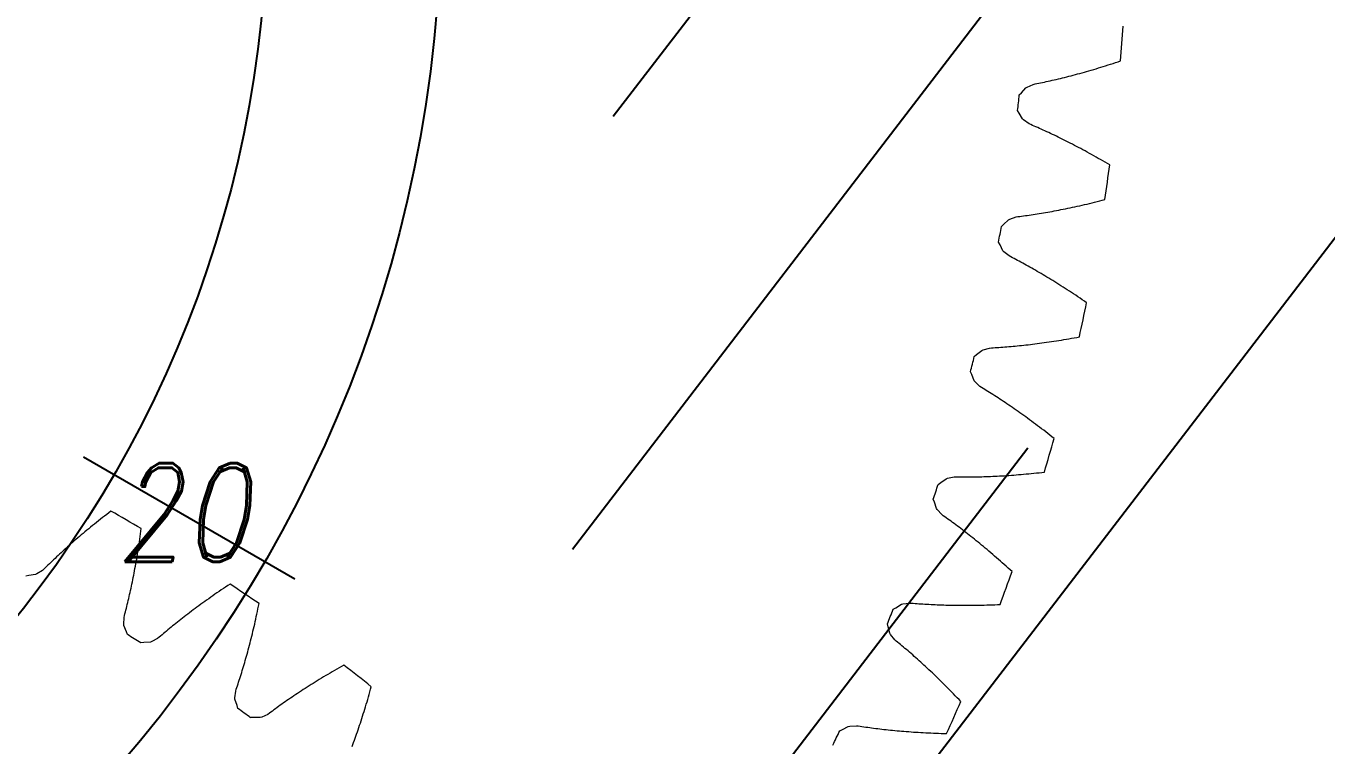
# Model space of a CAD drawing. Header units: millimetres. Extents: x 278858 to 279223, y 218711 to 219074.
# Drawn here: x 279003.97 to 279033.85, y 218955.49 to 218972.02 of the extents above; entities that cross this region are included whole.
import ezdxf

# ---------------------------------------------------------------- set-up
doc = ezdxf.new("R2010")
doc.units = ezdxf.units.MM
doc.header["$LTSCALE"] = 2
for name, color, linetype, lineweight in [('AM_4', 3, 'Continuous', 25), ('AM_8', 1, 'Continuous', 25), ('AM_9', 251, 'Continuous', 15), ('Visibile (ANSI)', 7, 'Continuous', 50)]:
    doc.layers.add(name, color=color, linetype=linetype, lineweight=lineweight)
doc.styles.add('ROMAND', font='romand')

msp = doc.modelspace()

# ---------------------------------------------------------------- linework, layer by layer
for radius in [30.237, 26.237]:
    msp.add_circle((278983.271, 218974.828), radius)
at = {"layer": 'AM_4'}
for p, q in [((279033.296, 218990.58), (279017.468, 218969.939)), ((279032.356, 218980.628), (279016.528, 218959.986)), ((279036.392, 218970.198), (279020.563, 218949.556)), ((279026.995, 218962.31), (279011.167, 218941.669))]:
    msp.add_line(p, q, dxfattribs=at)
at = {"layer": 'AM_8'}
msp.add_line((279005.293, 218962.114), (279010.149, 218959.311), dxfattribs=at)
at = {"layer": 'AM_9'}
for p, q in [((279028.841, 218971.124), (279028.898, 218971.142)), ((279028.898, 218971.142), (279028.955, 218971.161)), ((279028.955, 218971.161), (279029.013, 218971.18)), ((279029.013, 218971.18), (279029.071, 218971.199)), ((279029.071, 218971.199), (279029.129, 218971.219)), ((279027.792, 218970.827), (279027.84, 218970.839)), ((279027.84, 218970.839), (279027.889, 218970.852)), ((279027.889, 218970.852), (279027.939, 218970.864)), ((279027.939, 218970.864), (279027.988, 218970.877)), ((279027.988, 218970.877), (279028.038, 218970.89)), ((279028.038, 218970.89), (279028.089, 218970.903)), ((279028.089, 218970.903), (279028.14, 218970.917)), ((279028.14, 218970.917), (279028.191, 218970.931)), ((279028.191, 218970.931), (279028.243, 218970.945)), ((279028.243, 218970.945), (279028.295, 218970.96)), ((279028.295, 218970.96), (279028.348, 218970.975)), ((279028.348, 218970.975), (279028.401, 218970.99)), ((279028.401, 218970.99), (279028.455, 218971.006)), ((279028.455, 218971.006), (279028.509, 218971.022)), ((279028.509, 218971.022), (279028.563, 218971.038)), ((279028.563, 218971.038), (279028.618, 218971.055)), ((279028.618, 218971.055), (279028.673, 218971.071)), ((279028.673, 218971.071), (279028.728, 218971.089)), ((279028.728, 218971.089), (279028.784, 218971.106)), ((279028.784, 218971.106), (279028.841, 218971.124)), ((279026.848, 218970.486), (279026.951, 218970.6)), ((279026.951, 218970.6), (279026.979, 218970.616)), ((279026.979, 218970.616), (279027.12, 218970.678)), ((279027.12, 218970.678), (279027.162, 218970.688)), ((279027.162, 218970.688), (279027.204, 218970.697)), ((279027.204, 218970.697), (279027.247, 218970.705)), ((279027.247, 218970.705), (279027.29, 218970.714)), ((279027.29, 218970.714), (279027.333, 218970.723)), ((279027.333, 218970.723), (279027.377, 218970.732)), ((279027.377, 218970.732), (279027.421, 218970.742)), ((279027.421, 218970.742), (279027.466, 218970.751)), ((279027.466, 218970.751), (279027.511, 218970.762)), ((279027.511, 218970.762), (279027.557, 218970.772)), ((279027.557, 218970.772), (279027.603, 218970.782)), ((279027.603, 218970.782), (279027.65, 218970.793)), ((279027.65, 218970.793), (279027.697, 218970.804)), ((279027.697, 218970.804), (279027.744, 218970.816)), ((279027.744, 218970.816), (279027.792, 218970.827)), ((279026.8, 218970.435), (279026.848, 218970.486)), ((279026.798, 218970.016), (279026.762, 218970.075)), ((279026.875, 218969.883), (279026.798, 218970.016)), ((279026.9, 218969.861), (279026.875, 218969.883)), ((279027.025, 218969.772), (279026.9, 218969.861)), ((279027.064, 218969.753), (279027.025, 218969.772)), ((279027.103, 218969.736), (279027.064, 218969.753)), ((279027.143, 218969.719), (279027.103, 218969.736)), ((279027.183, 218969.701), (279027.143, 218969.719)), ((279027.224, 218969.683), (279027.183, 218969.701)), ((279027.265, 218969.665), (279027.224, 218969.683)), ((279027.306, 218969.646), (279027.265, 218969.665)), ((279027.348, 218969.628), (279027.306, 218969.646)), ((279027.39, 218969.608), (279027.348, 218969.628)), ((279027.433, 218969.589), (279027.39, 218969.608)), ((279027.476, 218969.569), (279027.433, 218969.589)), ((279027.519, 218969.549), (279027.476, 218969.569)), ((279027.563, 218969.528), (279027.519, 218969.549)), ((279027.607, 218969.507), (279027.563, 218969.528)), ((279027.651, 218969.486), (279027.607, 218969.507)), ((279027.696, 218969.464), (279027.651, 218969.486)), ((279027.741, 218969.442), (279027.696, 218969.464)), ((279027.787, 218969.419), (279027.741, 218969.442)), ((279027.833, 218969.396), (279027.787, 218969.419)), ((279027.879, 218969.373), (279027.833, 218969.396)), ((279027.925, 218969.349), (279027.879, 218969.373)), ((279027.972, 218969.325), (279027.925, 218969.349)), ((279028.02, 218969.301), (279027.972, 218969.325)), ((279028.068, 218969.276), (279028.02, 218969.301)), ((279028.116, 218969.251), (279028.068, 218969.276)), ((279028.164, 218969.226), (279028.116, 218969.251)), ((279028.213, 218969.2), (279028.164, 218969.226)), ((279028.262, 218969.173), (279028.213, 218969.2)), ((279028.311, 218969.146), (279028.262, 218969.173)), ((279028.361, 218969.119), (279028.311, 218969.146)), ((279028.411, 218969.092), (279028.361, 218969.119)), ((279028.462, 218969.064), (279028.411, 218969.092)), ((279028.513, 218969.035), (279028.462, 218969.064)), ((279028.564, 218969.006), (279028.513, 218969.035)), ((279028.615, 218968.977), (279028.564, 218969.006)), ((279028.667, 218968.947), (279028.615, 218968.977)), ((279028.719, 218968.917), (279028.667, 218968.947)), ((279028.772, 218968.887), (279028.719, 218968.917)), ((279028.824, 218968.856), (279028.772, 218968.887)), ((279028.878, 218968.825), (279028.824, 218968.856)), ((279027.969, 218967.84), (279028.023, 218967.852)), ((279028.023, 218967.852), (279028.078, 218967.863)), ((279028.078, 218967.863), (279028.133, 218967.875)), ((279028.133, 218967.875), (279028.188, 218967.888)), ((279028.188, 218967.888), (279028.244, 218967.901)), ((279028.244, 218967.901), (279028.3, 218967.914)), ((279028.3, 218967.914), (279028.357, 218967.927)), ((279028.357, 218967.927), (279028.414, 218967.94)), ((279028.414, 218967.94), (279028.472, 218967.954)), ((279028.472, 218967.954), (279028.529, 218967.969)), ((279028.529, 218967.969), (279028.588, 218967.983)), ((279028.588, 218967.983), (279028.647, 218967.998)), ((279028.647, 218967.998), (279028.706, 218968.013)), ((279028.706, 218968.013), (279028.766, 218968.029)), ((279026.439, 218967.456), (279026.549, 218967.563)), ((279026.549, 218967.563), (279026.579, 218967.577)), ((279026.579, 218967.577), (279026.724, 218967.629)), ((279026.724, 218967.629), (279026.766, 218967.637)), ((279026.766, 218967.637), (279026.809, 218967.642)), ((279026.809, 218967.642), (279026.852, 218967.648)), ((279026.852, 218967.648), (279026.895, 218967.653)), ((279026.895, 218967.653), (279026.939, 218967.659)), ((279026.939, 218967.659), (279026.984, 218967.666)), ((279026.984, 218967.666), (279027.029, 218967.672)), ((279027.029, 218967.672), (279027.074, 218967.679)), ((279027.074, 218967.679), (279027.12, 218967.685)), ((279027.12, 218967.685), (279027.166, 218967.692)), ((279027.166, 218967.692), (279027.213, 218967.7)), ((279027.213, 218967.7), (279027.26, 218967.707)), ((279027.26, 218967.707), (279027.308, 218967.715)), ((279027.308, 218967.715), (279027.356, 218967.723)), ((279027.356, 218967.723), (279027.405, 218967.732)), ((279027.405, 218967.732), (279027.454, 218967.74)), ((279027.454, 218967.74), (279027.503, 218967.749)), ((279027.503, 218967.749), (279027.553, 218967.758)), ((279027.553, 218967.758), (279027.604, 218967.767)), ((279027.604, 218967.767), (279027.655, 218967.777)), ((279027.655, 218967.777), (279027.706, 218967.787)), ((279027.706, 218967.787), (279027.758, 218967.797)), ((279027.758, 218967.797), (279027.81, 218967.807)), ((279027.81, 218967.807), (279027.863, 218967.818)), ((279027.863, 218967.818), (279027.916, 218967.829)), ((279027.916, 218967.829), (279027.969, 218967.84)), ((279026.387, 218967.41), (279026.439, 218967.456)), ((279026.357, 218966.992), (279026.325, 218967.053)), ((279026.424, 218966.853), (279026.357, 218966.992)), ((279026.447, 218966.83), (279026.424, 218966.853)), ((279026.566, 218966.732), (279026.447, 218966.83)), ((279026.603, 218966.71), (279026.566, 218966.732)), ((279026.641, 218966.691), (279026.603, 218966.71)), ((279026.68, 218966.671), (279026.641, 218966.691)), ((279026.718, 218966.65), (279026.68, 218966.671)), ((279026.758, 218966.63), (279026.718, 218966.65)), ((279026.797, 218966.609), (279026.758, 218966.63)), ((279026.837, 218966.587), (279026.797, 218966.609)), ((279026.878, 218966.566), (279026.837, 218966.587)), ((279026.918, 218966.543), (279026.878, 218966.566)), ((279026.96, 218966.521), (279026.918, 218966.543)), ((279027.001, 218966.498), (279026.96, 218966.521)), ((279027.043, 218966.475), (279027.001, 218966.498)), ((279027.085, 218966.451), (279027.043, 218966.475)), ((279027.127, 218966.427), (279027.085, 218966.451)), ((279027.17, 218966.403), (279027.127, 218966.427)), ((279027.213, 218966.378), (279027.17, 218966.403)), ((279027.257, 218966.353), (279027.213, 218966.378)), ((279027.301, 218966.327), (279027.257, 218966.353)), ((279027.345, 218966.301), (279027.301, 218966.327)), ((279027.39, 218966.275), (279027.345, 218966.301)), ((279027.435, 218966.248), (279027.39, 218966.275)), ((279027.48, 218966.221), (279027.435, 218966.248)), ((279027.525, 218966.193), (279027.48, 218966.221)), ((279027.571, 218966.165), (279027.525, 218966.193)), ((279027.617, 218966.136), (279027.571, 218966.165)), ((279027.664, 218966.108), (279027.617, 218966.136)), ((279027.711, 218966.078), (279027.664, 218966.108)), ((279027.758, 218966.049), (279027.711, 218966.078)), ((279027.805, 218966.018), (279027.758, 218966.049)), ((279027.853, 218965.988), (279027.805, 218966.018)), ((279027.901, 218965.957), (279027.853, 218965.988)), ((279027.95, 218965.925), (279027.901, 218965.957)), ((279027.998, 218965.893), (279027.95, 218965.925)), ((279028.047, 218965.861), (279027.998, 218965.893)), ((279028.097, 218965.828), (279028.047, 218965.861)), ((279028.146, 218965.795), (279028.097, 218965.828)), ((279028.196, 218965.761), (279028.146, 218965.795)), ((279028.246, 218965.727), (279028.196, 218965.761)), ((279028.297, 218965.693), (279028.246, 218965.727)), ((279028.348, 218965.658), (279028.297, 218965.693)), ((279028.12, 218964.861), (279028.181, 218964.872)), ((279025.937, 218964.562), (279025.968, 218964.574)), ((279025.968, 218964.574), (279026.116, 218964.615)), ((279026.116, 218964.615), (279026.159, 218964.62)), ((279026.159, 218964.62), (279026.201, 218964.623)), ((279026.201, 218964.623), (279026.245, 218964.625)), ((279026.245, 218964.625), (279026.289, 218964.628)), ((279026.289, 218964.628), (279026.333, 218964.631)), ((279026.333, 218964.631), (279026.378, 218964.634)), ((279026.378, 218964.634), (279026.423, 218964.637)), ((279026.423, 218964.637), (279026.469, 218964.64)), ((279026.469, 218964.64), (279026.515, 218964.644)), ((279026.515, 218964.644), (279026.561, 218964.648)), ((279026.561, 218964.648), (279026.609, 218964.652)), ((279026.609, 218964.652), (279026.656, 218964.656)), ((279026.656, 218964.656), (279026.704, 218964.661)), ((279026.704, 218964.661), (279026.753, 218964.665)), ((279026.753, 218964.665), (279026.802, 218964.67)), ((279026.802, 218964.67), (279026.852, 218964.675)), ((279026.852, 218964.675), (279026.902, 218964.681)), ((279026.902, 218964.681), (279026.952, 218964.686)), ((279026.952, 218964.686), (279027.003, 218964.692)), ((279027.003, 218964.692), (279027.055, 218964.698)), ((279027.055, 218964.698), (279027.106, 218964.704)), ((279027.106, 218964.704), (279027.159, 218964.711)), ((279027.159, 218964.711), (279027.212, 218964.717)), ((279027.212, 218964.717), (279027.265, 218964.724)), ((279027.265, 218964.724), (279027.319, 218964.732)), ((279027.319, 218964.732), (279027.373, 218964.739)), ((279027.373, 218964.739), (279027.428, 218964.747)), ((279027.428, 218964.747), (279027.483, 218964.755)), ((279027.483, 218964.755), (279027.538, 218964.763)), ((279027.538, 218964.763), (279027.595, 218964.772)), ((279027.595, 218964.772), (279027.651, 218964.78)), ((279027.651, 218964.78), (279027.708, 218964.789)), ((279027.708, 218964.789), (279027.766, 218964.799)), ((279027.766, 218964.799), (279027.824, 218964.808)), ((279027.824, 218964.808), (279027.882, 218964.818)), ((279027.882, 218964.818), (279027.941, 218964.828)), ((279027.941, 218964.828), (279028, 218964.839)), ((279028, 218964.839), (279028.06, 218964.849)), ((279028.06, 218964.849), (279028.12, 218964.861)), ((279025.765, 218964.42), (279025.819, 218964.463)), ((279025.819, 218964.463), (279025.937, 218964.562)), ((279025.705, 218964.005), (279025.677, 218964.069)), ((279025.763, 218963.863), (279025.705, 218964.005)), ((279025.784, 218963.838), (279025.763, 218963.863)), ((279025.895, 218963.732), (279025.784, 218963.838)), ((279025.931, 218963.707), (279025.895, 218963.732)), ((279025.968, 218963.685), (279025.931, 218963.707)), ((279026.005, 218963.662), (279025.968, 218963.685)), ((279026.042, 218963.64), (279026.005, 218963.662)), ((279026.08, 218963.616), (279026.042, 218963.64)), ((279026.118, 218963.592), (279026.08, 218963.616)), ((279026.156, 218963.568), (279026.118, 218963.592)), ((279026.195, 218963.544), (279026.156, 218963.568)), ((279026.234, 218963.519), (279026.195, 218963.544)), ((279026.274, 218963.494), (279026.234, 218963.519)), ((279026.313, 218963.468), (279026.274, 218963.494)), ((279026.353, 218963.442), (279026.313, 218963.468)), ((279026.394, 218963.415), (279026.353, 218963.442)), ((279026.435, 218963.388), (279026.394, 218963.415)), ((279026.476, 218963.361), (279026.435, 218963.388)), ((279026.517, 218963.333), (279026.476, 218963.361)), ((279026.559, 218963.305), (279026.517, 218963.333)), ((279026.601, 218963.276), (279026.559, 218963.305)), ((279026.643, 218963.247), (279026.601, 218963.276)), ((279026.685, 218963.218), (279026.643, 218963.247)), ((279026.728, 218963.188), (279026.685, 218963.218)), ((279026.772, 218963.158), (279026.728, 218963.188)), ((279026.815, 218963.127), (279026.772, 218963.158)), ((279026.859, 218963.096), (279026.815, 218963.127)), ((279026.903, 218963.064), (279026.859, 218963.096)), ((279026.947, 218963.032), (279026.903, 218963.064)), ((279026.992, 218963), (279026.947, 218963.032)), ((279027.037, 218962.967), (279026.992, 218963)), ((279027.082, 218962.933), (279027.037, 218962.967)), ((279027.128, 218962.899), (279027.082, 218962.933)), ((279027.174, 218962.865), (279027.128, 218962.899)), ((279027.22, 218962.83), (279027.174, 218962.865)), ((279027.266, 218962.795), (279027.22, 218962.83)), ((279027.313, 218962.76), (279027.266, 218962.795)), ((279027.36, 218962.723), (279027.313, 218962.76)), ((279027.407, 218962.687), (279027.36, 218962.723)), ((279027.454, 218962.65), (279027.407, 218962.687)), ((279027.502, 218962.612), (279027.454, 218962.65)), ((279027.55, 218962.574), (279027.502, 218962.612)), ((279027.598, 218962.536), (279027.55, 218962.574)), ((279024.993, 218961.52), (279025.117, 218961.611)), ((279025.117, 218961.611), (279025.148, 218961.621)), ((279025.148, 218961.621), (279025.299, 218961.652)), ((279025.299, 218961.652), (279025.342, 218961.653)), ((279025.342, 218961.653), (279025.385, 218961.653)), ((279025.385, 218961.653), (279025.428, 218961.652)), ((279025.428, 218961.652), (279025.472, 218961.652)), ((279025.472, 218961.652), (279025.517, 218961.652)), ((279025.517, 218961.652), (279025.561, 218961.652)), ((279025.561, 218961.652), (279025.607, 218961.652)), ((279025.607, 218961.652), (279025.653, 218961.652)), ((279025.653, 218961.652), (279025.699, 218961.652)), ((279025.699, 218961.652), (279025.746, 218961.653)), ((279025.746, 218961.653), (279025.793, 218961.654)), ((279025.793, 218961.654), (279025.841, 218961.655)), ((279025.841, 218961.655), (279025.889, 218961.656)), ((279025.889, 218961.656), (279025.938, 218961.657)), ((279025.938, 218961.657), (279025.987, 218961.658)), ((279025.987, 218961.658), (279026.037, 218961.66)), ((279026.037, 218961.66), (279026.087, 218961.662)), ((279026.087, 218961.662), (279026.138, 218961.664)), ((279026.138, 218961.664), (279026.189, 218961.666)), ((279026.189, 218961.666), (279026.241, 218961.668)), ((279026.241, 218961.668), (279026.293, 218961.671)), ((279026.293, 218961.671), (279026.346, 218961.674)), ((279026.346, 218961.674), (279026.399, 218961.677)), ((279026.399, 218961.677), (279026.453, 218961.68)), ((279026.453, 218961.68), (279026.507, 218961.684)), ((279026.507, 218961.684), (279026.562, 218961.687)), ((279026.562, 218961.687), (279026.617, 218961.691)), ((279026.617, 218961.691), (279026.672, 218961.695)), ((279026.672, 218961.695), (279026.729, 218961.7)), ((279026.729, 218961.7), (279026.785, 218961.704)), ((279026.785, 218961.704), (279026.842, 218961.709)), ((279026.842, 218961.709), (279026.9, 218961.714)), ((279026.9, 218961.714), (279026.958, 218961.719)), ((279026.958, 218961.719), (279027.016, 218961.725)), ((279027.016, 218961.725), (279027.075, 218961.731)), ((279027.075, 218961.731), (279027.134, 218961.737)), ((279027.134, 218961.737), (279027.194, 218961.743)), ((279027.194, 218961.743), (279027.255, 218961.749)), ((279027.255, 218961.749), (279027.315, 218961.756)), ((279027.315, 218961.756), (279027.377, 218961.763)), ((279024.935, 218961.481), (279024.993, 218961.52)), ((279024.847, 218961.071), (279024.823, 218961.137)), ((279024.894, 218960.925), (279024.847, 218961.071)), ((279005.729, 218960.716), (279005.682, 218960.679)), ((279005.777, 218960.753), (279005.729, 218960.716)), ((279005.825, 218960.79), (279005.777, 218960.753)), ((279005.873, 218960.827), (279005.825, 218960.79)), ((279005.922, 218960.865), (279005.873, 218960.827)), ((279024.914, 218960.899), (279024.894, 218960.925)), ((279025.017, 218960.785), (279024.914, 218960.899)), ((279025.051, 218960.758), (279025.017, 218960.785)), ((279025.086, 218960.734), (279025.051, 218960.758)), ((279025.122, 218960.709), (279025.086, 218960.734)), ((279025.157, 218960.683), (279025.122, 218960.709)), ((279025.193, 218960.657), (279025.157, 218960.683)), ((279005.326, 218960.389), (279005.283, 218960.354)), ((279005.368, 218960.425), (279005.326, 218960.389)), ((279005.412, 218960.461), (279005.368, 218960.425)), ((279005.456, 218960.497), (279005.412, 218960.461)), ((279005.5, 218960.533), (279005.456, 218960.497)), ((279005.545, 218960.569), (279005.5, 218960.533)), ((279005.59, 218960.605), (279005.545, 218960.569)), ((279005.636, 218960.642), (279005.59, 218960.605)), ((279005.682, 218960.679), (279005.636, 218960.642)), ((279006.602, 218960.341), (279006.61, 218960.402)), ((279006.61, 218960.402), (279006.618, 218960.463)), ((279025.23, 218960.631), (279025.193, 218960.657)), ((279025.266, 218960.604), (279025.23, 218960.631)), ((279025.303, 218960.577), (279025.266, 218960.604)), ((279025.341, 218960.55), (279025.303, 218960.577)), ((279025.378, 218960.522), (279025.341, 218960.55)), ((279025.416, 218960.493), (279025.378, 218960.522)), ((279025.454, 218960.464), (279025.416, 218960.493)), ((279025.493, 218960.435), (279025.454, 218960.464)), ((279025.531, 218960.405), (279025.493, 218960.435)), ((279025.57, 218960.375), (279025.531, 218960.405)), ((279005.001, 218960.11), (279004.962, 218960.076)), ((279005.04, 218960.144), (279005.001, 218960.11)), ((279005.079, 218960.179), (279005.04, 218960.144)), ((279005.119, 218960.213), (279005.079, 218960.179)), ((279005.159, 218960.248), (279005.119, 218960.213)), ((279005.2, 218960.283), (279005.159, 218960.248)), ((279005.241, 218960.318), (279005.2, 218960.283)), ((279005.283, 218960.354), (279005.241, 218960.318)), ((279006.559, 218960.046), (279006.568, 218960.104)), ((279006.568, 218960.104), (279006.577, 218960.162)), ((279006.577, 218960.162), (279006.585, 218960.222)), ((279006.585, 218960.222), (279006.594, 218960.281)), ((279006.594, 218960.281), (279006.602, 218960.341)), ((279025.61, 218960.345), (279025.57, 218960.375)), ((279025.649, 218960.314), (279025.61, 218960.345)), ((279025.689, 218960.282), (279025.649, 218960.314)), ((279025.729, 218960.25), (279025.689, 218960.282)), ((279025.77, 218960.218), (279025.729, 218960.25)), ((279025.811, 218960.185), (279025.77, 218960.218)), ((279025.852, 218960.152), (279025.811, 218960.185)), ((279025.893, 218960.118), (279025.852, 218960.152)), ((279025.934, 218960.084), (279025.893, 218960.118)), ((279025.976, 218960.049), (279025.934, 218960.084)), ((279004.672, 218959.811), (279004.638, 218959.779)), ((279004.707, 218959.844), (279004.672, 218959.811)), ((279004.742, 218959.876), (279004.707, 218959.844)), ((279004.778, 218959.909), (279004.742, 218959.876)), ((279004.813, 218959.942), (279004.778, 218959.909)), ((279004.85, 218959.975), (279004.813, 218959.942)), ((279004.887, 218960.009), (279004.85, 218959.975)), ((279004.924, 218960.042), (279004.887, 218960.009)), ((279004.962, 218960.076), (279004.924, 218960.042)), ((279006.514, 218959.763), (279006.523, 218959.819)), ((279006.523, 218959.819), (279006.532, 218959.875)), ((279006.532, 218959.875), (279006.542, 218959.931)), ((279006.542, 218959.931), (279006.551, 218959.988)), ((279006.551, 218959.988), (279006.559, 218960.046)), ((279026.018, 218960.014), (279025.976, 218960.049)), ((279026.06, 218959.979), (279026.018, 218960.014)), ((279026.103, 218959.943), (279026.06, 218959.979)), ((279026.146, 218959.906), (279026.103, 218959.943)), ((279026.189, 218959.869), (279026.146, 218959.906)), ((279026.232, 218959.832), (279026.189, 218959.869)), ((279026.276, 218959.794), (279026.232, 218959.832)), ((279026.32, 218959.756), (279026.276, 218959.794)), ((279004.35, 218959.502), (279004.22, 218959.42)), ((279004.382, 218959.531), (279004.35, 218959.502)), ((279004.413, 218959.561), (279004.382, 218959.531)), ((279004.444, 218959.591), (279004.413, 218959.561)), ((279004.475, 218959.622), (279004.444, 218959.591)), ((279004.507, 218959.653), (279004.475, 218959.622)), ((279004.539, 218959.684), (279004.507, 218959.653)), ((279004.572, 218959.716), (279004.539, 218959.684)), ((279004.605, 218959.747), (279004.572, 218959.716)), ((279004.638, 218959.779), (279004.605, 218959.747)), ((279006.456, 218959.442), (279006.466, 218959.494)), ((279006.466, 218959.494), (279006.475, 218959.547)), ((279006.475, 218959.547), (279006.485, 218959.6)), ((279006.485, 218959.6), (279006.495, 218959.654)), ((279006.495, 218959.654), (279006.504, 218959.708)), ((279006.504, 218959.708), (279006.514, 218959.763)), ((279026.364, 218959.717), (279026.32, 218959.756)), ((279026.408, 218959.677), (279026.364, 218959.717)), ((279026.452, 218959.638), (279026.408, 218959.677)), ((279026.497, 218959.597), (279026.452, 218959.638)), ((279026.542, 218959.557), (279026.497, 218959.597)), ((279026.587, 218959.515), (279026.542, 218959.557)), ((279026.633, 218959.474), (279026.587, 218959.515)), ((279004.038, 218959.384), (279003.97, 218959.372)), ((279004.191, 218959.405), (279004.038, 218959.384)), ((279004.22, 218959.42), (279004.191, 218959.405)), ((279006.394, 218959.138), (279006.405, 218959.188)), ((279006.405, 218959.188), (279006.415, 218959.237)), ((279006.415, 218959.237), (279006.425, 218959.288)), ((279006.425, 218959.288), (279006.435, 218959.338)), ((279006.435, 218959.338), (279006.446, 218959.39)), ((279006.446, 218959.39), (279006.456, 218959.442)), ((279008.66, 218959.187), (279008.608, 218959.153)), ((279006.331, 218958.854), (279006.341, 218958.9)), ((279006.341, 218958.9), (279006.352, 218958.947)), ((279006.352, 218958.947), (279006.363, 218958.994)), ((279006.363, 218958.994), (279006.373, 218959.042)), ((279006.373, 218959.042), (279006.384, 218959.09)), ((279006.384, 218959.09), (279006.394, 218959.138)), ((279008.263, 218958.918), (279008.215, 218958.885)), ((279008.311, 218958.952), (279008.263, 218958.918)), ((279008.359, 218958.985), (279008.311, 218958.952)), ((279008.408, 218959.018), (279008.359, 218958.985)), ((279008.457, 218959.052), (279008.408, 218959.018)), ((279008.507, 218959.086), (279008.457, 218959.052)), ((279008.557, 218959.119), (279008.507, 218959.086)), ((279008.608, 218959.153), (279008.557, 218959.119)), ((279006.255, 218958.546), (279006.266, 218958.588)), ((279006.266, 218958.588), (279006.277, 218958.631)), ((279006.277, 218958.631), (279006.287, 218958.675)), ((279006.287, 218958.675), (279006.298, 218958.719)), ((279006.298, 218958.719), (279006.309, 218958.763)), ((279006.309, 218958.763), (279006.32, 218958.808)), ((279006.32, 218958.808), (279006.331, 218958.854)), ((279007.813, 218958.593), (279007.771, 218958.562)), ((279007.856, 218958.625), (279007.813, 218958.593)), ((279007.899, 218958.657), (279007.856, 218958.625)), ((279007.942, 218958.69), (279007.899, 218958.657)), ((279007.987, 218958.722), (279007.942, 218958.69)), ((279008.031, 218958.754), (279007.987, 218958.722)), ((279008.077, 218958.787), (279008.031, 218958.754)), ((279008.122, 218958.82), (279008.077, 218958.787)), ((279008.169, 218958.852), (279008.122, 218958.82)), ((279008.215, 218958.885), (279008.169, 218958.852)), ((279009.289, 218958.558), (279009.301, 218958.618)), ((279009.301, 218958.618), (279009.314, 218958.678)), ((279009.314, 218958.678), (279009.326, 218958.738)), ((279023.903, 218958.607), (279023.963, 218958.643)), ((279023.963, 218958.643), (279024.093, 218958.724)), ((279024.093, 218958.724), (279024.125, 218958.731)), ((279024.125, 218958.731), (279024.277, 218958.752)), ((279024.277, 218958.752), (279024.321, 218958.751)), ((279024.321, 218958.751), (279024.363, 218958.747)), ((279024.363, 218958.747), (279024.407, 218958.744)), ((279024.407, 218958.744), (279024.45, 218958.74)), ((279024.45, 218958.74), (279024.494, 218958.737)), ((279024.494, 218958.737), (279024.539, 218958.734)), ((279024.539, 218958.734), (279024.585, 218958.731)), ((279024.585, 218958.731), (279024.63, 218958.728)), ((279024.63, 218958.728), (279024.677, 218958.725)), ((279024.677, 218958.725), (279024.723, 218958.722)), ((279024.723, 218958.722), (279024.771, 218958.72)), ((279024.771, 218958.72), (279024.818, 218958.717)), ((279024.818, 218958.717), (279024.867, 218958.715)), ((279024.867, 218958.715), (279024.915, 218958.713)), ((279024.915, 218958.713), (279024.965, 218958.711)), ((279024.965, 218958.711), (279025.014, 218958.709)), ((279025.014, 218958.709), (279025.065, 218958.707)), ((279025.065, 218958.707), (279025.115, 218958.706)), ((279025.115, 218958.706), (279025.167, 218958.704)), ((279025.167, 218958.704), (279025.219, 218958.703)), ((279025.219, 218958.703), (279025.271, 218958.702)), ((279025.271, 218958.702), (279025.324, 218958.701)), ((279025.324, 218958.701), (279025.377, 218958.7)), ((279025.377, 218958.7), (279025.431, 218958.7)), ((279025.431, 218958.7), (279025.485, 218958.7)), ((279025.485, 218958.7), (279025.54, 218958.699)), ((279025.54, 218958.699), (279025.595, 218958.7)), ((279025.595, 218958.7), (279025.651, 218958.7)), ((279025.651, 218958.7), (279025.707, 218958.7)), ((279025.707, 218958.7), (279025.764, 218958.701)), ((279025.764, 218958.701), (279025.821, 218958.702)), ((279025.821, 218958.702), (279025.879, 218958.703)), ((279025.879, 218958.703), (279025.937, 218958.704)), ((279025.937, 218958.704), (279025.995, 218958.705)), ((279025.995, 218958.705), (279026.055, 218958.707)), ((279026.055, 218958.707), (279026.114, 218958.709)), ((279026.114, 218958.709), (279026.174, 218958.711)), ((279026.174, 218958.711), (279026.235, 218958.713)), ((279026.235, 218958.713), (279026.296, 218958.716)), ((279026.296, 218958.716), (279026.358, 218958.719)), ((279006.218, 218958.267), (279006.224, 218958.42)), ((279006.224, 218958.42), (279006.233, 218958.462)), ((279006.233, 218958.462), (279006.244, 218958.504)), ((279006.244, 218958.504), (279006.255, 218958.546)), ((279007.451, 218958.314), (279007.414, 218958.284)), ((279007.489, 218958.344), (279007.451, 218958.314)), ((279007.528, 218958.375), (279007.489, 218958.344)), ((279007.567, 218958.405), (279007.528, 218958.375)), ((279007.607, 218958.436), (279007.567, 218958.405)), ((279007.647, 218958.467), (279007.607, 218958.436)), ((279007.688, 218958.499), (279007.647, 218958.467)), ((279007.729, 218958.53), (279007.688, 218958.499)), ((279007.771, 218958.562), (279007.729, 218958.53)), ((279009.226, 218958.269), (279009.238, 218958.326)), ((279009.238, 218958.326), (279009.251, 218958.383)), ((279009.251, 218958.383), (279009.264, 218958.441)), ((279009.264, 218958.441), (279009.277, 218958.499)), ((279009.277, 218958.499), (279009.289, 218958.558)), ((279006.219, 218958.234), (279006.218, 218958.267)), ((279006.277, 218958.091), (279006.219, 218958.234)), ((279006.301, 218958.026), (279006.277, 218958.091)), ((279007.063, 218957.992), (279007.031, 218957.964)), ((279007.096, 218958.02), (279007.063, 218957.992)), ((279007.129, 218958.049), (279007.096, 218958.02)), ((279007.163, 218958.077), (279007.129, 218958.049)), ((279007.197, 218958.106), (279007.163, 218958.077)), ((279007.232, 218958.135), (279007.197, 218958.106)), ((279007.268, 218958.165), (279007.232, 218958.135)), ((279007.303, 218958.194), (279007.268, 218958.165)), ((279007.34, 218958.224), (279007.303, 218958.194)), ((279007.376, 218958.254), (279007.34, 218958.224)), ((279007.414, 218958.284), (279007.376, 218958.254)), ((279009.147, 218957.939), (279009.16, 218957.993)), ((279009.16, 218957.993), (279009.173, 218958.047)), ((279009.173, 218958.047), (279009.186, 218958.102)), ((279009.186, 218958.102), (279009.2, 218958.157)), ((279009.2, 218958.157), (279009.213, 218958.213)), ((279009.213, 218958.213), (279009.226, 218958.269)), ((279023.786, 218958.205), (279023.767, 218958.272)), ((279023.823, 218958.056), (279023.786, 218958.205)), ((279023.841, 218958.028), (279023.823, 218958.056)), ((279023.936, 218957.907), (279023.841, 218958.028)), ((279006.677, 218957.841), (279006.608, 218957.834)), ((279006.831, 218957.852), (279006.677, 218957.841)), ((279006.861, 218957.864), (279006.831, 218957.852)), ((279006.996, 218957.937), (279006.861, 218957.864)), ((279007.031, 218957.964), (279006.996, 218957.937)), ((279009.079, 218957.679), (279009.093, 218957.73)), ((279009.093, 218957.73), (279009.106, 218957.782)), ((279009.106, 218957.782), (279009.12, 218957.834)), ((279009.12, 218957.834), (279009.133, 218957.886)), ((279009.133, 218957.886), (279009.147, 218957.939)), ((279023.968, 218957.878), (279023.936, 218957.907)), ((279024.001, 218957.851), (279023.968, 218957.878)), ((279024.035, 218957.824), (279024.001, 218957.851)), ((279024.069, 218957.796), (279024.035, 218957.824)), ((279024.103, 218957.767), (279024.069, 218957.796)), ((279024.137, 218957.739), (279024.103, 218957.767)), ((279024.172, 218957.709), (279024.137, 218957.739)), ((279024.207, 218957.68), (279024.172, 218957.709)), ((279008.997, 218957.384), (279009.01, 218957.432)), ((279009.01, 218957.432), (279009.024, 218957.481)), ((279009.024, 218957.481), (279009.038, 218957.529)), ((279009.038, 218957.529), (279009.052, 218957.579)), ((279009.052, 218957.579), (279009.065, 218957.629)), ((279009.065, 218957.629), (279009.079, 218957.679)), ((279024.242, 218957.65), (279024.207, 218957.68)), ((279024.278, 218957.619), (279024.242, 218957.65)), ((279024.313, 218957.588), (279024.278, 218957.619)), ((279024.349, 218957.557), (279024.313, 218957.588)), ((279024.386, 218957.525), (279024.349, 218957.557)), ((279024.422, 218957.492), (279024.386, 218957.525)), ((279024.459, 218957.46), (279024.422, 218957.492)), ((279024.496, 218957.426), (279024.459, 218957.46)), ((279024.534, 218957.393), (279024.496, 218957.426)), ((279008.899, 218957.064), (279008.913, 218957.108)), ((279008.913, 218957.108), (279008.927, 218957.153)), ((279008.927, 218957.153), (279008.941, 218957.198)), ((279008.941, 218957.198), (279008.955, 218957.244)), ((279008.955, 218957.244), (279008.969, 218957.29)), ((279008.969, 218957.29), (279008.983, 218957.337)), ((279008.983, 218957.337), (279008.997, 218957.384)), ((279010.909, 218957.112), (279010.859, 218957.082)), ((279010.959, 218957.142), (279010.909, 218957.112)), ((279011.01, 218957.172), (279010.959, 218957.142)), ((279011.062, 218957.202), (279011.01, 218957.172)), ((279011.114, 218957.232), (279011.062, 218957.202)), ((279011.167, 218957.262), (279011.114, 218957.232)), ((279011.22, 218957.293), (279011.167, 218957.262)), ((279011.274, 218957.323), (279011.22, 218957.293)), ((279024.571, 218957.359), (279024.534, 218957.393)), ((279024.609, 218957.324), (279024.571, 218957.359)), ((279024.647, 218957.289), (279024.609, 218957.324)), ((279024.685, 218957.253), (279024.647, 218957.289)), ((279024.724, 218957.217), (279024.685, 218957.253)), ((279024.763, 218957.181), (279024.724, 218957.217)), ((279024.802, 218957.144), (279024.763, 218957.181)), ((279024.841, 218957.106), (279024.802, 218957.144)), ((279024.881, 218957.068), (279024.841, 218957.106)), ((279008.802, 218956.769), (279008.816, 218956.81)), ((279008.816, 218956.81), (279008.83, 218956.851)), ((279008.83, 218956.851), (279008.844, 218956.892)), ((279008.844, 218956.892), (279008.857, 218956.934)), ((279008.857, 218956.934), (279008.871, 218956.977)), ((279008.871, 218956.977), (279008.885, 218957.02)), ((279008.885, 218957.02), (279008.899, 218957.064)), ((279010.432, 218956.818), (279010.387, 218956.789)), ((279010.478, 218956.847), (279010.432, 218956.818)), ((279010.523, 218956.876), (279010.478, 218956.847)), ((279010.57, 218956.905), (279010.523, 218956.876)), ((279010.617, 218956.935), (279010.57, 218956.905)), ((279010.664, 218956.964), (279010.617, 218956.935)), ((279010.712, 218956.993), (279010.664, 218956.964)), ((279010.76, 218957.023), (279010.712, 218956.993)), ((279010.809, 218957.053), (279010.76, 218957.023)), ((279010.859, 218957.082), (279010.809, 218957.053)), ((279011.891, 218956.769), (279011.907, 218956.828)), ((279024.92, 218957.03), (279024.881, 218957.068)), ((279024.96, 218956.991), (279024.92, 218957.03)), ((279025, 218956.952), (279024.96, 218956.991)), ((279025.041, 218956.912), (279025, 218956.952)), ((279025.081, 218956.872), (279025.041, 218956.912)), ((279025.122, 218956.831), (279025.081, 218956.872)), ((279025.163, 218956.789), (279025.122, 218956.831)), ((279008.773, 218956.575), (279008.79, 218956.727)), ((279008.773, 218956.542), (279008.773, 218956.575)), ((279008.82, 218956.395), (279008.773, 218956.542)), ((279008.79, 218956.727), (279008.802, 218956.769)), ((279009.967, 218956.508), (279009.928, 218956.481)), ((279010.007, 218956.536), (279009.967, 218956.508)), ((279010.047, 218956.563), (279010.007, 218956.536)), ((279010.088, 218956.591), (279010.047, 218956.563)), ((279010.129, 218956.619), (279010.088, 218956.591)), ((279010.171, 218956.647), (279010.129, 218956.619)), ((279010.213, 218956.675), (279010.171, 218956.647)), ((279010.256, 218956.704), (279010.213, 218956.675)), ((279010.299, 218956.732), (279010.256, 218956.704)), ((279010.343, 218956.761), (279010.299, 218956.732)), ((279010.387, 218956.789), (279010.343, 218956.761)), ((279011.808, 218956.479), (279011.824, 218956.536)), ((279011.824, 218956.536), (279011.841, 218956.593)), ((279011.841, 218956.593), (279011.858, 218956.651)), ((279011.858, 218956.651), (279011.874, 218956.71)), ((279011.874, 218956.71), (279011.891, 218956.769)), ((279025.204, 218956.748), (279025.163, 218956.789)), ((279025.246, 218956.705), (279025.204, 218956.748)), ((279025.287, 218956.662), (279025.246, 218956.705)), ((279025.329, 218956.619), (279025.287, 218956.662)), ((279025.371, 218956.575), (279025.329, 218956.619)), ((279025.414, 218956.531), (279025.371, 218956.575)), ((279025.456, 218956.486), (279025.414, 218956.531)), ((279008.84, 218956.329), (279008.82, 218956.395)), ((279009.563, 218956.216), (279009.527, 218956.192)), ((279009.597, 218956.242), (279009.563, 218956.216)), ((279009.632, 218956.268), (279009.597, 218956.242)), ((279009.668, 218956.294), (279009.632, 218956.268)), ((279009.703, 218956.32), (279009.668, 218956.294)), ((279009.74, 218956.346), (279009.703, 218956.32)), ((279009.776, 218956.373), (279009.74, 218956.346)), ((279009.814, 218956.4), (279009.776, 218956.373)), ((279009.851, 218956.427), (279009.814, 218956.4)), ((279009.89, 218956.454), (279009.851, 218956.427)), ((279009.928, 218956.481), (279009.89, 218956.454)), ((279011.706, 218956.15), (279011.723, 218956.203)), ((279011.723, 218956.203), (279011.74, 218956.257)), ((279011.74, 218956.257), (279011.757, 218956.312)), ((279011.757, 218956.312), (279011.774, 218956.367)), ((279011.774, 218956.367), (279011.791, 218956.423)), ((279011.791, 218956.423), (279011.808, 218956.479)), ((279009.202, 218956.118), (279009.133, 218956.116)), ((279009.356, 218956.118), (279009.202, 218956.118)), ((279009.387, 218956.129), (279009.356, 218956.118)), ((279009.527, 218956.192), (279009.387, 218956.129)), ((279011.621, 218955.89), (279011.638, 218955.941)), ((279011.638, 218955.941), (279011.655, 218955.992)), ((279011.655, 218955.992), (279011.672, 218956.044)), ((279011.672, 218956.044), (279011.689, 218956.097)), ((279011.689, 218956.097), (279011.706, 218956.15)), ((279022.734, 218955.843), (279022.87, 218955.916)), ((279022.87, 218955.916), (279022.903, 218955.921)), ((279022.903, 218955.921), (279023.056, 218955.931)), ((279023.056, 218955.931), (279023.099, 218955.926)), ((279023.099, 218955.926), (279023.141, 218955.92)), ((279023.141, 218955.92), (279023.184, 218955.913)), ((279023.184, 218955.913), (279023.228, 218955.907)), ((279023.228, 218955.907), (279023.272, 218955.9)), ((279023.272, 218955.9), (279023.316, 218955.894)), ((279011.518, 218955.595), (279011.535, 218955.643)), ((279011.535, 218955.643), (279011.552, 218955.691)), ((279011.552, 218955.691), (279011.57, 218955.74)), ((279011.57, 218955.74), (279011.587, 218955.789)), ((279011.587, 218955.789), (279011.604, 218955.839)), ((279011.604, 218955.839), (279011.621, 218955.89)), ((279022.672, 218955.813), (279022.734, 218955.843)), ((279023.316, 218955.894), (279023.361, 218955.888)), ((279023.361, 218955.888), (279023.406, 218955.882)), ((279023.406, 218955.882), (279023.452, 218955.876)), ((279023.452, 218955.876), (279023.499, 218955.87)), ((279023.499, 218955.87), (279023.546, 218955.864)), ((279023.546, 218955.864), (279023.593, 218955.858)), ((279023.593, 218955.858), (279023.641, 218955.853)), ((279023.641, 218955.853), (279023.69, 218955.847)), ((279023.69, 218955.847), (279023.739, 218955.842)), ((279023.739, 218955.842), (279023.788, 218955.836)), ((279023.788, 218955.836), (279023.838, 218955.831)), ((279023.838, 218955.831), (279023.889, 218955.826)), ((279023.889, 218955.826), (279023.94, 218955.821)), ((279023.94, 218955.821), (279023.991, 218955.816)), ((279023.991, 218955.816), (279024.044, 218955.812)), ((279024.044, 218955.812), (279024.096, 218955.807)), ((279024.096, 218955.807), (279024.149, 218955.803)), ((279024.149, 218955.803), (279024.203, 218955.798)), ((279024.203, 218955.798), (279024.257, 218955.794)), ((279024.257, 218955.794), (279024.312, 218955.79)), ((279024.312, 218955.79), (279024.367, 218955.786)), ((279024.367, 218955.786), (279024.422, 218955.783)), ((279024.422, 218955.783), (279024.478, 218955.779)), ((279024.478, 218955.779), (279024.535, 218955.776)), ((279024.535, 218955.776), (279024.592, 218955.773)), ((279024.592, 218955.773), (279024.65, 218955.77)), ((279024.65, 218955.77), (279024.708, 218955.767)), ((279024.708, 218955.767), (279024.767, 218955.764)), ((279024.767, 218955.764), (279024.826, 218955.762)), ((279024.826, 218955.762), (279024.885, 218955.759)), ((279024.885, 218955.759), (279024.946, 218955.757)), ((279024.946, 218955.757), (279025.006, 218955.755)), ((279025.006, 218955.755), (279025.067, 218955.754)), ((279025.067, 218955.754), (279025.129, 218955.752)), ((279011.467, 218955.454), (279011.484, 218955.501)), ((279011.484, 218955.501), (279011.501, 218955.547)), ((279011.501, 218955.547), (279011.518, 218955.595))]:
    msp.add_line(p, q, dxfattribs=at)
for centre, radius, start, end in [((278983.271, 218974.828), 46, 355.4996, 356.5004), ((278983.271, 218974.828), 43.75, 353.7628, 354.2372), ((278983.271, 218974.828), 46, 351.4996, 352.5004), ((278983.271, 218974.828), 43.75, 349.7628, 350.2372), ((278983.271, 218974.828), 46, 347.4996, 348.5004), ((278983.271, 218974.828), 43.75, 345.7628, 346.2372), ((278983.271, 218974.828), 46, 343.4996, 344.5004), ((278983.271, 218974.828), 43.75, 341.7628, 342.2372), ((278983.271, 218920.828), 46, 59.4996, 60.5004), ((278983.271, 218920.828), 46, 55.4996, 56.5004), ((278983.271, 218974.828), 46, 339.4996, 340.5004), ((278983.271, 218974.828), 43.75, 337.7628, 338.2372), ((278983.271, 218920.828), 43.75, 57.7628, 58.2372), ((278983.271, 218920.828), 46, 51.4996, 52.5004), ((278983.271, 218920.828), 43.75, 53.7628, 54.2372), ((278983.271, 218974.828), 46, 335.4996, 336.5004), ((278983.271, 218974.828), 43.75, 333.7628, 334.2372)]:
    msp.add_arc(centre, radius, start, end, dxfattribs=at)

# ---------------------------------------------------------------- texts
at = {"layer": 'Visibile (ANSI)', "style": 'ROMAND', "oblique": 10, "width": 0.8}
msp.add_text('20', height=2.268, dxfattribs=at).set_placement((279006.011, 218959.701))

doc.saveas('drawing.dxf')
